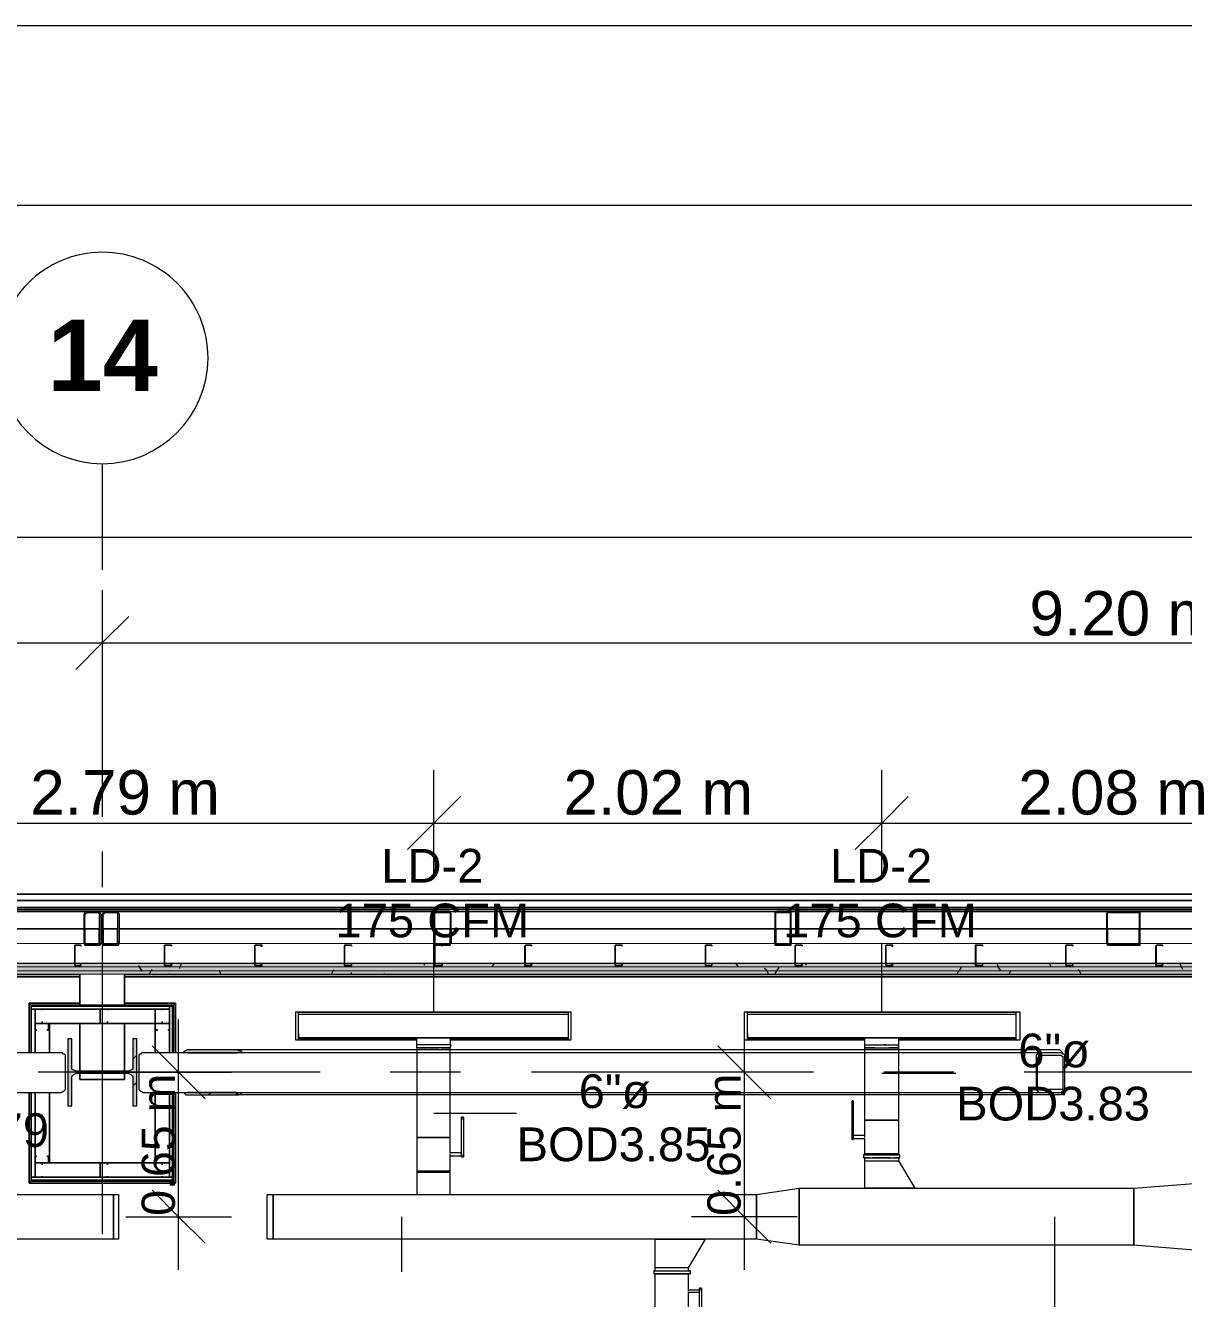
# Model space of a CAD drawing. Header units: metres. Extents: x -2 to 237, y -8 to 52.
# Drawn here: x 25.66 to 30.88, y 46.42 to 52.16 of the extents above; entities that cross this region are included whole.
import ezdxf

# ---------------------------------------------------------------- set-up
doc = ezdxf.new("R2010")
doc.units = ezdxf.units.M
for name, color, linetype, lineweight in [('HVAC - Ductos', 5, 'Continuous', 0), ('PDF3_Text', 7, 'Continuous', 0), ('pie de plano', 7, 'Continuous', 0)]:
    doc.layers.add(name, color=color, linetype=linetype, lineweight=lineweight)
doc.layers.add('PDF3_Geometry', color=7, linetype='Continuous', lineweight=0, true_color=0xaaaaaa)
doc.layers.add('PDF3_Solid Fills', color=7, linetype='Continuous', lineweight=0, true_color=0xffffff)
doc.styles.add('PDF Helvetica', font='')
doc.styles.add('PDF Helvetica Bold', font='')
doc.styles.get('PDF Helvetica').set_extended_font_data('Helvetica')
doc.styles.get('PDF Helvetica Bold').set_extended_font_data('Helvetica', bold=True)

msp = doc.modelspace()

# ---------------------------------------------------------------- hatches: boundary and pattern name
at = {"layer": 'PDF3_Solid Fills', "lineweight": 0, "transparency": 33554559}
for points in [[(25.9238, 48.0256), (25.9283, 48.0302), (25.9329, 48.163), (25.9925, 48.163), (25.9925, 48.021), (25.9329, 48.0256), (25.9283, 48.0256), (25.9283, 48.0164), (25.9971, 48.021), (26.0017, 48.1624), (26.0017, 48.1631), (25.9971, 48.1676), (25.9283, 48.1676), (25.9238, 48.1584)], [(26.0062, 48.0256), (26.0108, 48.0302), (26.0154, 48.163), (26.075, 48.163), (26.075, 48.021), (26.0154, 48.0256), (26.0108, 48.0256), (26.0108, 48.0164), (26.0796, 48.021), (26.0841, 48.1623), (26.0841, 48.1631), (26.0796, 48.1676), (26.0108, 48.1676), (26.0062, 48.1584)], [(58.6858, 47.9293), (35.6222, 47.9339), (7.0265, 47.9339), (7.0265, 47.9201), (58.6858, 47.9201)], [(58.6537, 47.9018), (58.6721, 47.8972), (58.6721, 47.9201), (7.0265, 47.9201), (7.0265, 47.9018)], [(7.0265, 47.888), (58.6399, 47.888), (58.6536, 47.8835), (58.6537, 47.8835), (58.6537, 47.9018), (7.0265, 47.9018)], [(26.1621, 47.2922), (26.1621, 47.5947), (26.1438, 47.5947), (26.1392, 47.4572), (26.13, 47.4526), (25.8916, 47.448), (25.8916, 47.4526), (25.8779, 47.4572), (25.8688, 47.4572), (25.8688, 47.5947), (25.8504, 47.5947), (25.8504, 47.2922), (25.8688, 47.2922), (25.8688, 47.4205), (25.8733, 47.4343), (25.8779, 47.4389), (26.1346, 47.4389), (26.1438, 47.4297), (26.1438, 47.2922)]]:
    msp.add_hatch(color=256, dxfattribs=at).paths.add_polyline_path(points)
h = msp.add_hatch(color=256, dxfattribs=at)
h.paths.add_polyline_path([(27.5783, 48.1584), (27.5738, 48.1584), (27.5738, 48.021), (27.5783, 48.1579)])
h.paths.add_polyline_path([(27.5738, 48.021), (27.505, 48.021), (27.5738, 48.0164)])
h.paths.add_polyline_path([(27.5692, 48.163), (27.5692, 48.1676), (27.5096, 48.1676)])
h.paths.add_polyline_path([(27.505, 48.1584), (27.5004, 48.1584), (27.5004, 48.0256)])
h = msp.add_hatch(color=256, dxfattribs=at)
h.paths.add_polyline_path([(29.1092, 48.021), (29.1046, 48.021), (29.1092, 48.0164)])
h.paths.add_polyline_path([(29.0404, 48.1584), (29.0358, 48.1584), (29.0358, 48.0164), (29.1, 48.021), (29.0404, 48.021)])
h.paths.add_polyline_path([(29.1092, 48.1584), (29.1046, 48.1584), (29.1046, 48.0256), (29.1092, 48.1579)])
h.paths.add_polyline_path([(29.0404, 48.163), (29.0404, 48.1676), (29.0358, 48.1676)])
h.paths.add_polyline_path([(29.1, 48.163), (29.1, 48.1676), (29.045, 48.1676)])
h = msp.add_hatch(color=256, dxfattribs=at)
h.paths.add_polyline_path([(30.6768, 48.1584), (30.6768, 48.021), (30.5346, 48.021), (30.6813, 48.0164), (30.6813, 48.1584)])
h.paths.add_polyline_path([(30.5346, 48.1584), (30.53, 48.1584), (30.53, 48.0256)])
h.paths.add_polyline_path([(30.6722, 48.163), (30.6722, 48.1676), (30.5392, 48.1676)])
h.paths.add_polyline_path([(30.6813, 48.163), (30.6813, 48.1676), (30.6768, 48.1676)])
h = msp.add_hatch(color=256, dxfattribs=at)
h.paths.add_polyline_path([(26.3775, 47.3518), (26.3867, 47.3472), (26.6158, 47.3426), (26.6158, 47.3472), (26.6296, 47.3518)])
h.paths.add_polyline_path([(26.6342, 47.5397), (26.6296, 47.5443), (26.3775, 47.5443), (26.3729, 47.5397), (26.3684, 47.5351), (26.6342, 47.5305)])

# ---------------------------------------------------------------- linework, layer by layer
at = {"layer": 'HVAC - Ductos', "color": 252, "lineweight": 0, "true_color": 0x939598}
for points in [[(7.3656, 49.8543), (58.4429, 49.8543)], [(26.0062, 49.616), (26.0062, 49.3776), (26.0062, 49.1393)], [(26.1254, 49.4968), (26.0062, 49.3776), (25.887, 49.2585)], [(7.3656, 49.3776), (16.8074, 49.3776), (26.0062, 49.3776), (35.2051, 49.3776), (44.4086, 49.3776), (53.6074, 49.3776), (58.4429, 49.3776)], [(27.5004, 48.328), (27.5004, 48.5664), (27.5004, 48.8047)], [(29.5172, 48.328), (29.5172, 48.5664), (29.5172, 48.8047)], [(27.6196, 48.6856), (27.5004, 48.5664), (27.3812, 48.4472)], [(29.6363, 48.6856), (29.5172, 48.5664), (29.398, 48.4472)], [(7.3656, 48.5664), (8.8369, 48.5664), (11.3165, 48.5664), (13.3149, 48.5664), (15.5103, 48.5664), (18.3199, 48.5664), (20.1533, 48.5664), (22.5137, 48.5664), (24.7092, 48.5664), (27.5004, 48.5664), (29.5172, 48.5664), (31.598, 48.5664), (33.9126, 48.5664), (36.7176, 48.5664), (38.6427, 48.5664), (40.9114, 48.5664), (43.1114, 48.5664), (45.701, 48.5664), (47.9011, 48.5664), (50.0965, 48.5664), (52.3561, 48.5664), (56.0457, 48.5664), (58.4429, 48.5664)]]:
    msp.add_lwpolyline(points, dxfattribs=at)
at = {"layer": 'HVAC - Ductos', "lineweight": 0}
for points in [[(27.5004, 47.7139), (27.5004, 48.0256)], [(29.5172, 47.7139), (29.5172, 48.0256)], [(26.35, 46.5543), (26.35, 47.6818)], [(28.1054, 47.7139), (26.8908, 47.7139), (28.1054, 47.7139), (28.1054, 47.6955), (28.1054, 47.691), (28.1054, 47.6864)], [(26.8908, 47.6864), (26.8908, 47.691), (26.8908, 47.6955), (26.8908, 47.7139)], [(26.8908, 47.691), (26.8908, 47.6955), (26.8908, 47.7001)], [(26.8908, 47.6543), (26.8908, 47.6589)], [(28.1054, 47.7001), (28.1054, 47.6955), (28.1054, 47.691)], [(28.1054, 47.6589), (28.1054, 47.6543)], [(28.8984, 47.6818), (28.8984, 46.5543)], [(30.1222, 47.7139), (28.9121, 47.7139), (30.1222, 47.7139), (30.1222, 47.6955), (30.1222, 47.691), (30.1222, 47.6864)], [(28.9121, 47.6864), (28.9121, 47.691), (28.9121, 47.6955), (28.9121, 47.7139)], [(28.9121, 47.691), (28.9121, 47.6955), (28.9121, 47.7001)], [(28.9121, 47.6543), (28.9121, 47.6589)], [(30.1222, 47.7001), (30.1222, 47.6955), (30.1222, 47.691)], [(30.1222, 47.6589), (30.1222, 47.6543)], [(26.8908, 47.6451), (26.8908, 47.6497)], [(26.8908, 47.6176), (26.8908, 47.613), (26.8908, 47.6084), (26.8908, 47.5901), (26.8908, 47.5947), (27.4225, 47.5947)], [(26.8908, 47.6039), (26.8908, 47.6084), (26.8908, 47.613)], [(28.1054, 47.6176), (28.1054, 47.613), (28.1054, 47.6084), (28.1054, 47.5901), (28.1054, 47.5947), (27.5738, 47.5947)], [(28.1054, 47.6497), (28.1054, 47.6451)], [(28.1054, 47.613), (28.1054, 47.6084), (28.1054, 47.6039)], [(28.9121, 47.6451), (28.9121, 47.6497)], [(28.9121, 47.6176), (28.9121, 47.613), (28.9121, 47.6084), (28.9121, 47.5901), (28.9121, 47.5947), (29.4392, 47.5947)], [(28.9121, 47.6039), (28.9121, 47.6084), (28.9121, 47.613)], [(30.1222, 47.6176), (30.1222, 47.613), (30.1222, 47.6084), (30.1222, 47.5901), (30.1222, 47.5947), (29.595, 47.5947)], [(30.1222, 47.6497), (30.1222, 47.6451)], [(30.1222, 47.613), (30.1222, 47.6084), (30.1222, 47.6039)], [(26.2308, 47.5626), (26.35, 47.4434), (26.4692, 47.3243)], [(26.8908, 47.5901), (27.4225, 47.5901)], [(27.4271, 47.5534), (27.4225, 47.5534), (27.4225, 47.1501), (27.4271, 47.1501), (27.4317, 47.1501), (27.4454, 47.1501), (27.4592, 47.1501), (27.4775, 47.1501), (27.5004, 47.1501), (27.5188, 47.1501), (27.5371, 47.1501), (27.5508, 47.1501), (27.5646, 47.1501), (27.5738, 47.1501), (27.5738, 47.5534), (27.5692, 47.5534), (27.5508, 47.5534), (27.528, 47.5534), (27.5004, 47.5534), (27.4684, 47.5534), (27.4454, 47.5534), (27.4271, 47.5534), (27.4225, 47.5534), (27.4225, 47.5672), (27.4225, 47.5993), (27.4271, 47.5993), (27.4317, 47.5993), (27.4454, 47.5993), (27.4592, 47.5993), (27.4775, 47.5993), (27.5004, 47.5993), (27.5188, 47.5993), (27.5371, 47.5993), (27.5508, 47.5993), (27.5646, 47.5993), (27.5738, 47.5993), (27.5738, 47.5672)], [(27.5325, 47.5534), (27.5371, 47.5534), (27.5508, 47.5534), (27.5646, 47.5534), (27.5692, 47.5534), (27.5738, 47.5534), (27.5784, 47.5672), (27.5692, 47.5672), (27.5554, 47.5672), (27.528, 47.5672), (27.5004, 47.5672), (27.4684, 47.5672), (27.4454, 47.5672), (27.4271, 47.5672), (27.4225, 47.5672)], [(27.4317, 47.5534), (27.4454, 47.5534), (27.4592, 47.5534), (27.4684, 47.5534)], [(27.473, 47.5534), (27.4775, 47.5534), (27.5004, 47.5534), (27.5188, 47.5534), (27.5234, 47.5534)], [(27.5738, 47.5901), (28.1054, 47.5901)], [(29.0176, 47.3243), (28.8984, 47.4434), (28.7792, 47.5626)], [(28.9121, 47.5901), (29.4392, 47.5901)], [(29.485, 47.5534), (29.4804, 47.5534), (29.4621, 47.5534), (29.453, 47.5534), (29.4484, 47.5534), (29.4438, 47.5534), (29.4392, 47.5534), (29.4484, 47.5534), (29.4621, 47.5534), (29.4896, 47.5534), (29.5172, 47.5534), (29.5446, 47.5534), (29.5722, 47.5534), (29.5859, 47.5534), (29.595, 47.5534), (29.595, 47.5672), (29.595, 47.5993), (29.5904, 47.5993), (29.5813, 47.5993), (29.5722, 47.5993), (29.5538, 47.5993), (29.5354, 47.5993), (29.5172, 47.5993), (29.4988, 47.5993), (29.4804, 47.5993), (29.4621, 47.5993), (29.453, 47.5993), (29.4438, 47.5993), (29.4392, 47.5993), (29.4392, 47.5672), (29.4392, 47.5534), (29.4392, 47.228), (29.4438, 47.228), (29.453, 47.228), (29.4621, 47.228), (29.4804, 47.228), (29.4988, 47.228), (29.5172, 47.228), (29.5354, 47.228), (29.5538, 47.228), (29.5722, 47.228), (29.5813, 47.228), (29.5904, 47.228), (29.595, 47.228), (29.595, 47.5534), (29.5904, 47.5534), (29.5859, 47.5534), (29.5813, 47.5534), (29.5722, 47.5534), (29.5538, 47.5534), (29.5492, 47.5534)], [(29.4392, 47.5672), (29.4438, 47.5672), (29.4621, 47.5672), (29.4896, 47.5672), (29.5172, 47.5672), (29.5492, 47.5672), (29.5722, 47.5672), (29.5904, 47.5672), (29.595, 47.5672)], [(29.4896, 47.5534), (29.4988, 47.5534), (29.5172, 47.5534), (29.5354, 47.5534), (29.5446, 47.5534)], [(29.5354, 47.5672), (29.5263, 47.5672)], [(29.595, 47.5901), (30.1222, 47.5901)], [(26.1117, 47.4434), (26.35, 47.4434), (26.5884, 47.4434)], [(29.1367, 47.4434), (28.8984, 47.4434), (28.66, 47.4434)], [(29.5172, 47.4389), (29.8517, 47.4389)], [(29.3888, 47.3151), (29.3842, 47.3151)], [(27.5004, 47.2601), (27.8717, 47.2601)], [(29.3842, 47.1501), (29.3842, 47.1455), (29.3842, 47.141), (29.3842, 47.1455), (29.3842, 47.1501), (29.3842, 47.306)], [(29.3888, 47.306), (29.3888, 47.1501), (29.3888, 47.1455), (29.3888, 47.141), (29.3888, 47.1455), (29.3888, 47.1501), (29.3888, 47.1455), (29.4392, 47.1455), (29.4392, 47.0768), (29.4438, 47.0768), (29.4392, 47.0768), (29.4438, 47.0768), (29.453, 47.0768), (29.4621, 47.0768), (29.4804, 47.0768), (29.4988, 47.0768), (29.5172, 47.0768), (29.5354, 47.0768), (29.5538, 47.0768), (29.5722, 47.0768), (29.5813, 47.0768), (29.5904, 47.0768), (29.595, 47.0768), (29.5904, 47.0768), (29.595, 47.0768), (29.5904, 47.0768), (29.5813, 47.0768), (29.5722, 47.0768), (29.5538, 47.0768), (29.5354, 47.0768), (29.5172, 47.0768), (29.4988, 47.0768), (29.4804, 47.0768), (29.4621, 47.0768), (29.453, 47.0768), (29.4438, 47.0768), (29.4392, 47.0768), (29.4392, 47.0722), (29.4438, 47.0722), (29.4392, 47.0722), (29.4346, 47.0722), (29.4392, 47.0722), (29.4438, 47.0722), (29.4576, 47.0722), (29.4759, 47.0722), (29.4942, 47.0722), (29.5172, 47.0722), (29.54, 47.0722), (29.5584, 47.0722), (29.5767, 47.0722), (29.5904, 47.0722), (29.595, 47.0722), (29.5996, 47.0722)], [(27.6334, 47.2418), (27.6242, 47.2418)], [(27.6242, 47.0722), (27.6242, 47.0676), (27.6242, 47.063), (27.6242, 47.0676), (27.6242, 47.0722), (27.6242, 47.0768), (27.6242, 47.228), (27.6242, 47.2326), (27.6242, 47.2372), (27.6242, 47.2418), (27.6242, 47.2372), (27.6242, 47.2326), (27.6242, 47.228)], [(27.6334, 47.228), (27.6334, 47.2326), (27.6334, 47.2372), (27.6334, 47.2418), (27.6334, 47.2372), (27.6334, 47.2326), (27.6334, 47.228), (27.6334, 47.0768), (27.6334, 47.0722), (27.6334, 47.0676), (27.6334, 47.063), (27.6334, 47.0676), (27.6334, 47.0722), (27.6334, 47.0768)], [(29.595, 47.0722), (29.595, 47.0768), (29.595, 47.228), (29.5904, 47.228), (29.5813, 47.228), (29.5722, 47.228), (29.5538, 47.228), (29.5354, 47.228), (29.5172, 47.228), (29.4988, 47.228), (29.4804, 47.228), (29.4621, 47.228), (29.453, 47.228), (29.4438, 47.228), (29.4392, 47.228), (29.4392, 47.1593), (29.3888, 47.1593)], [(27.6242, 47.0814), (27.5738, 47.0814), (27.5738, 47.1501), (27.5646, 47.1501), (27.5508, 47.1501), (27.5371, 47.1501), (27.5188, 47.1501), (27.5004, 47.1501), (27.4775, 47.1501), (27.4592, 47.1501), (27.4454, 47.1501), (27.4317, 47.1501), (27.4271, 47.1501), (27.4225, 47.1501), (27.4225, 46.9988), (27.4225, 46.9943), (27.4225, 46.8934), (27.4271, 46.8934), (27.4317, 46.8934), (27.4454, 46.8934), (27.4592, 46.8934), (27.4775, 46.8934), (27.5004, 46.8934), (27.5188, 46.8934), (27.5371, 46.8934), (27.5508, 46.8934), (27.5646, 46.8934), (27.5738, 46.8934), (27.5738, 46.9943), (27.5738, 46.9988), (27.5738, 47.0676), (27.6242, 47.0676), (27.6242, 47.0722), (27.6242, 47.0768)], [(29.4392, 47.1593), (29.4392, 47.1547), (29.4392, 47.1501)], [(29.3842, 47.141), (29.3888, 47.141)], [(27.5738, 47.0676), (27.5738, 47.0722), (27.5738, 47.0768)], [(27.6242, 47.063), (27.6334, 47.063)], [(29.4392, 47.0584), (29.4346, 47.0584), (29.4392, 47.0584), (29.4438, 47.0584), (29.4576, 47.0584), (29.4759, 47.0584), (29.4942, 47.0584), (29.5172, 47.0584), (29.54, 47.0584), (29.5584, 47.0584), (29.5767, 47.0584), (29.5904, 47.0584), (29.595, 47.0584), (29.5996, 47.0584), (29.5996, 47.0722), (29.595, 47.0722), (29.5904, 47.0722), (29.595, 47.0722), (29.5904, 47.0722), (29.5813, 47.0722), (29.5722, 47.0722), (29.5538, 47.0722), (29.5354, 47.0722), (29.5172, 47.0722), (29.4988, 47.0722), (29.4804, 47.0722), (29.4621, 47.0722), (29.453, 47.0722), (29.4438, 47.0722), (29.4392, 47.0722)], [(29.4346, 47.0722), (29.4346, 47.0584)], [(29.453, 47.0584), (29.4438, 47.0584), (29.4392, 47.0584), (29.4392, 47.0447), (29.4438, 47.0447), (29.453, 47.0447), (29.4621, 47.0447), (29.4804, 47.0447), (29.4988, 47.0447), (29.5172, 47.0447), (29.5354, 47.0447), (29.5538, 47.0447), (29.5722, 47.0447), (29.5813, 47.0447), (29.5904, 47.0447), (29.595, 47.0447), (29.595, 47.0584), (29.5904, 47.0584), (29.5813, 47.0584)], [(29.4392, 47.0447), (29.4392, 46.921), (29.4484, 46.921), (29.4621, 46.921), (29.4896, 46.921), (29.5172, 46.921), (29.595, 46.921), (29.6226, 46.921), (29.6454, 46.921), (29.6638, 46.921), (29.6684, 46.921), (29.595, 47.0447)], [(29.4621, 47.0584), (29.4576, 47.0584)], [(29.5584, 47.0584), (29.5538, 47.0584), (29.5354, 47.0584), (29.5172, 47.0584), (29.4988, 47.0584), (29.4804, 47.0584), (29.4759, 47.0584)], [(29.485, 47.0447), (29.4896, 47.0447)], [(29.5446, 47.0447), (29.5492, 47.0447)], [(29.5767, 47.0584), (29.5722, 47.0584)], [(29.595, 47.0584), (29.5996, 47.0584)], [(29.6684, 46.921), (29.6638, 46.921), (29.6454, 46.921), (29.6226, 46.921), (29.595, 46.921), (29.5172, 46.921), (29.4896, 46.921), (29.4621, 46.921), (29.4484, 46.921), (29.4392, 46.921)], [(26.2308, 46.9118), (26.35, 46.7926), (26.4692, 46.6734)], [(29.0176, 46.6734), (28.8984, 46.7926), (28.7792, 46.9118)], [(26.1117, 46.7926), (26.35, 46.7926), (26.5884, 46.7926)], [(27.3538, 46.7926), (27.3538, 46.5451)], [(29.1367, 46.7926), (28.8984, 46.7926), (28.66, 46.7926)], [(30.2963, 46.7926), (30.2963, 46.3342)], [(28.6463, 46.5634), (28.7242, 46.6918), (28.7196, 46.6918), (28.7013, 46.6918), (28.6784, 46.6918), (28.6463, 46.6918), (28.573, 46.6918), (28.5408, 46.6918), (28.518, 46.6918), (28.4996, 46.6918), (28.495, 46.6918), (28.495, 46.5634)], [(28.495, 46.6918), (28.4996, 46.6918), (28.518, 46.6918), (28.5408, 46.6918), (28.573, 46.6918), (28.6463, 46.6918), (28.6784, 46.6918), (28.7013, 46.6918), (28.7196, 46.6918), (28.7242, 46.6918)], [(28.4904, 46.5497), (28.4904, 46.536)], [(28.495, 46.5497), (28.4904, 46.5497), (28.4996, 46.5497), (28.5134, 46.5497), (28.5317, 46.5497), (28.55, 46.5497), (28.573, 46.5497), (28.5913, 46.5497), (28.6142, 46.5497), (28.628, 46.5497), (28.6417, 46.5497), (28.6508, 46.5497), (28.6554, 46.5497)], [(28.6554, 46.536), (28.6554, 46.5497), (28.6508, 46.5497), (28.6463, 46.5497), (28.6463, 46.5634), (28.6371, 46.5634), (28.6234, 46.5634), (28.6096, 46.5634), (28.5913, 46.5634), (28.573, 46.5634), (28.55, 46.5634), (28.5317, 46.5634), (28.518, 46.5634), (28.5042, 46.5634), (28.4996, 46.5634), (28.495, 46.5634), (28.495, 46.5497), (28.4996, 46.5497), (28.5042, 46.5497)], [(28.495, 46.536), (28.495, 46.3801)], [(28.5134, 46.5497), (28.518, 46.5497)], [(28.5317, 46.5497), (28.55, 46.5497), (28.573, 46.5497), (28.5913, 46.5497), (28.6096, 46.5497), (28.6142, 46.5497)], [(28.5454, 46.5634), (28.5408, 46.5634)], [(28.605, 46.5634), (28.6004, 46.5634), (28.5959, 46.5634)], [(28.6234, 46.5497), (28.628, 46.5497)], [(28.6371, 46.5497), (28.6417, 46.5497)], [(28.6967, 46.458), (28.6967, 46.4626), (28.6463, 46.4626), (28.6463, 46.536)], [(28.6463, 46.458), (28.6463, 46.4626)], [(28.7058, 46.4718), (28.6967, 46.4718)], [(28.6967, 46.3068), (28.6967, 46.458), (28.6967, 46.4626), (28.6967, 46.4672), (28.6967, 46.4718), (28.6967, 46.4672), (28.6967, 46.4626)], [(28.7058, 46.458), (28.7058, 46.4626), (28.7058, 46.4672), (28.7058, 46.4718), (28.7058, 46.4672), (28.7058, 46.4626), (28.7058, 46.458), (28.7058, 46.3068)], [(28.6463, 46.3801), (28.6463, 46.4534), (28.6967, 46.4534)]]:
    msp.add_lwpolyline(points, dxfattribs=at)
for points in [[(26.8771, 47.7139), (26.8771, 47.5901), (26.8908, 47.5901), (26.8908, 47.7139)], [(26.8908, 47.7047), (28.1054, 47.7047), (28.1054, 47.5993), (26.8908, 47.5993)], [(28.1192, 47.7139), (28.1054, 47.7139), (28.1054, 47.5901), (28.1192, 47.5901)], [(28.8984, 47.7139), (28.8984, 47.5901), (28.9121, 47.5901), (28.9121, 47.7139)], [(28.9121, 47.7047), (30.1222, 47.7047), (30.1222, 47.5993), (28.9121, 47.5993)], [(30.1405, 47.7139), (30.1222, 47.7139), (30.1222, 47.5901), (30.1405, 47.5901)], [(28.1054, 47.5993), (26.8908, 47.5993)], [(30.1222, 47.5993), (28.9121, 47.5993)], [(29.3842, 47.306), (29.3842, 47.3106), (29.3842, 47.3151), (29.3842, 47.3106)], [(29.3888, 47.306), (29.3888, 47.3106), (29.3888, 47.3151), (29.3888, 47.3106)], [(27.4225, 46.9988), (27.4271, 46.9988), (27.4317, 46.9988), (27.4454, 46.9988), (27.4592, 46.9988), (27.4775, 46.9988), (27.5004, 46.9988), (27.5188, 46.9988), (27.5371, 46.9988), (27.5508, 46.9988), (27.5646, 46.9988), (27.5738, 46.9988), (27.5646, 46.9988), (27.5508, 46.9988), (27.5371, 46.9988), (27.5188, 46.9988), (27.5004, 46.9988), (27.4775, 46.9988), (27.4592, 46.9988), (27.4454, 46.9988), (27.4317, 46.9988), (27.4271, 46.9988)], [(27.4225, 46.9988), (27.4271, 46.9988), (27.4317, 46.9988), (27.4454, 46.9988), (27.4592, 46.9988), (27.4775, 46.9988), (27.5004, 46.9988), (27.5188, 46.9988), (27.5371, 46.9988), (27.5508, 46.9988), (27.5646, 46.9988), (27.5738, 46.9988), (27.5646, 46.9988), (27.5508, 46.9988), (27.5371, 46.9988), (27.5188, 46.9988), (27.5004, 46.9988), (27.4775, 46.9988), (27.4592, 46.9988), (27.4454, 46.9988), (27.4317, 46.9988), (27.4271, 46.9988)], [(27.4225, 46.9943), (27.4271, 46.9943), (27.4317, 46.9943), (27.4454, 46.9943), (27.4592, 46.9943), (27.4775, 46.9943), (27.5004, 46.9943), (27.5188, 46.9943), (27.5371, 46.9943), (27.5508, 46.9943), (27.5646, 46.9943), (27.5738, 46.9943), (27.5646, 46.9943), (27.5508, 46.9943), (27.5371, 46.9943), (27.5188, 46.9943), (27.5004, 46.9943), (27.4775, 46.9943), (27.4592, 46.9943), (27.4454, 46.9943), (27.4317, 46.9943), (27.4271, 46.9943)], [(27.5004, 46.9943), (27.4775, 46.9943), (27.4592, 46.9943), (27.4454, 46.9943), (27.4317, 46.9943), (27.4271, 46.9943), (27.4225, 46.9943), (27.4271, 46.9943), (27.4317, 46.9943), (27.4454, 46.9943), (27.4592, 46.9943), (27.4775, 46.9943), (27.5004, 46.9943), (27.5188, 46.9943), (27.5371, 46.9943), (27.5508, 46.9943), (27.5646, 46.9943), (27.5738, 46.9943), (27.5646, 46.9943), (27.5508, 46.9943), (27.5371, 46.9943), (27.5188, 46.9943)], [(29.1459, 46.6643), (28.9534, 46.6918), (28.9534, 46.8934), (29.1459, 46.921)], [(30.6538, 46.6643), (29.1459, 46.6643), (29.1459, 46.921), (30.6538, 46.921)], [(30.9426, 46.6414), (30.6538, 46.6643), (30.6538, 46.921), (30.9426, 46.9438)], [(23.6733, 46.8934), (26.0566, 46.8934), (26.0566, 46.6918), (23.6733, 46.6918)], [(26.0566, 46.6918), (26.0566, 46.8934), (26.0796, 46.8934), (26.0796, 46.6918)], [(26.7763, 46.8934), (26.7763, 46.6918), (26.7488, 46.6918), (26.7488, 46.8934)], [(26.7763, 46.8934), (28.9534, 46.8934), (28.9534, 46.6918), (26.7763, 46.6918)], [(28.6554, 46.536), (28.6508, 46.536), (28.6417, 46.536), (28.628, 46.536), (28.6142, 46.536), (28.5913, 46.536), (28.573, 46.536), (28.55, 46.536), (28.5317, 46.536), (28.5134, 46.536), (28.4996, 46.536), (28.4904, 46.536), (28.4996, 46.536), (28.5134, 46.536), (28.5317, 46.536), (28.55, 46.536), (28.573, 46.536), (28.5913, 46.536), (28.6142, 46.536), (28.628, 46.536), (28.6417, 46.536), (28.6508, 46.536)], [(28.6463, 46.536), (28.6371, 46.536), (28.6234, 46.536), (28.6096, 46.536), (28.5913, 46.536), (28.573, 46.536), (28.55, 46.536), (28.5317, 46.536), (28.518, 46.536), (28.5042, 46.536), (28.4996, 46.536), (28.495, 46.536), (28.4996, 46.536), (28.5042, 46.536), (28.518, 46.536), (28.5317, 46.536), (28.55, 46.536), (28.573, 46.536), (28.5913, 46.536), (28.6096, 46.536), (28.6234, 46.536), (28.6371, 46.536), (28.6463, 46.536), (28.6371, 46.536), (28.6234, 46.536), (28.6096, 46.536), (28.5913, 46.536), (28.573, 46.536), (28.55, 46.536), (28.5317, 46.536), (28.518, 46.536), (28.5042, 46.536), (28.4996, 46.536), (28.495, 46.536), (28.4996, 46.536), (28.5042, 46.536), (28.518, 46.536), (28.5317, 46.536), (28.55, 46.536), (28.573, 46.536), (28.5913, 46.536), (28.6096, 46.536), (28.6234, 46.536), (28.6371, 46.536)], [(28.495, 46.536), (28.4996, 46.536), (28.5042, 46.536), (28.518, 46.536), (28.5317, 46.536), (28.55, 46.536), (28.573, 46.536), (28.5913, 46.536), (28.6096, 46.536), (28.6234, 46.536), (28.6371, 46.536), (28.6463, 46.536), (28.6371, 46.536), (28.6234, 46.536), (28.6096, 46.536), (28.5913, 46.536), (28.573, 46.536), (28.55, 46.536), (28.5317, 46.536), (28.518, 46.536), (28.5042, 46.536), (28.4996, 46.536)]]:
    msp.add_lwpolyline(points, close=True, dxfattribs=at)
at = {"layer": 'PDF3_Geometry', "lineweight": 0}
msp.add_lwpolyline([(26.0062, 51.1377, 0.416651), (25.5342, 50.661, 0.413055), (26.0062, 50.1843, 0.411099), (26.4829, 50.661, 0.41469)], format="xyb", close=True, dxfattribs=at)
at = {"layer": 'PDF3_Geometry', "color": 252, "lineweight": 0, "true_color": 0x939598}
for points in [[(26.0062, 50.1843), (26.0062, 49.7076)], [(26.0062, 49.5472), (26.0062, 49.3914)], [(26.0062, 49.231), (26.0062, 48.5939)]]:
    msp.add_lwpolyline(points, dxfattribs=at)
at = {"layer": 'PDF3_Geometry', "lineweight": 0}
for points in [[(26.0062, 48.438), (26.0062, 48.2776)], [(26.0429, 48.2455), (25.965, 48.2455)], [(27.5784, 48.2455), (27.5004, 48.2455)], [(29.1092, 48.2455), (29.0358, 48.2455)], [(30.6446, 48.2455), (30.5667, 48.2455)], [(22.9125, 48.1676), (21.4733, 48.1676), (22.94, 48.1676), (24.4709, 48.1676), (25.9375, 48.1676), (24.5029, 48.1676)], [(27.5096, 48.1676), (26.0704, 48.1676), (27.5371, 48.1676), (29.0726, 48.1676), (30.5392, 48.1676), (29.1046, 48.1676)], [(27.5692, 48.1676), (29.045, 48.1676)], [(32.1113, 48.1676), (30.6722, 48.1676), (32.1388, 48.1676), (33.6743, 48.1676), (35.1363, 48.1676), (33.7018, 48.1676)], [(25.9238, 48.0897), (25.9238, 48.0256), (25.9238, 48.021)], [(25.9283, 48.0897), (25.9283, 48.0256), (25.9329, 48.021)], [(25.9925, 48.021), (25.9925, 48.0256), (25.9925, 48.0897)], [(25.9971, 48.021), (26.0017, 48.0256), (26.0017, 48.0897)], [(26.0062, 48.1172), (26.0062, 47.6451)], [(26.0062, 48.0897), (26.0062, 48.0256), (26.0062, 48.021)], [(26.0108, 48.0897), (26.0108, 48.0256), (26.0154, 48.021)], [(26.075, 48.021), (26.075, 48.0256), (26.075, 48.0897)], [(26.0796, 48.021), (26.0842, 48.0256), (26.0842, 48.0897)], [(27.5004, 48.0256), (27.5004, 48.0897)], [(27.505, 48.0897), (27.505, 48.0256), (27.505, 48.021)], [(27.5738, 48.021), (27.5738, 48.0256), (27.5738, 48.0897)], [(27.5784, 48.0897), (27.5784, 48.0256)], [(29.0358, 48.0256), (29.0358, 48.0897)], [(29.0404, 48.0897), (29.0404, 48.0256), (29.0404, 48.021)], [(29.1046, 48.021), (29.1046, 48.0256), (29.1046, 48.0897)], [(29.1092, 48.0897), (29.1092, 48.0256)], [(30.53, 48.0897), (30.53, 48.0256)], [(30.5346, 48.0897), (30.5346, 48.0256), (30.5346, 48.021)], [(30.6768, 48.021), (30.6768, 48.0256), (30.6768, 48.0897)], [(30.6813, 48.0256), (30.6813, 48.0897)], [(58.7775, 46.6138), (58.7775, 47.0172), (58.7775, 47.4251), (58.7775, 47.8284), (58.7775, 47.8834), (58.7775, 47.9293), (58.7775, 48.0118), (58.7775, 48.021), (7.0265, 48.0256)], [(58.6721, 35.7008), (58.6721, 47.8834), (58.6721, 47.8972), (58.6721, 47.9155), (7.0265, 47.9201)], [(58.6537, 35.7008), (58.6537, 47.8834), (58.6537, 47.8972), (7.0265, 47.9018)], [(7.0265, 47.888), (58.6399, 47.8834), (58.6399, 35.7008), (48.2128, 35.7008), (48.2128, 35.6871), (58.6399, 35.6871), (58.6399, 34.1837), (45.3206, 34.1837), (44.8348, 34.1837), (44.6515, 34.1837), (41.7273, 34.1837)], [(27.9084, 47.9339), (27.505, 47.9339), (27.0971, 47.9339), (26.6938, 47.9339), (26.2858, 47.9339), (25.8825, 47.9339), (25.4746, 47.9339), (25.0712, 47.9339)], [(29.9388, 47.9339), (29.5354, 47.9339), (29.1276, 47.9339), (28.7242, 47.9339), (28.3163, 47.9339), (27.913, 47.9339)], [(30.75, 47.9339), (30.3468, 47.9339), (29.9434, 47.9339)], [(32.7805, 47.9339), (32.3772, 47.9339), (31.9692, 47.9339), (31.5659, 47.9339), (31.158, 47.9339), (30.7546, 47.9339)], [(16.9082, 47.8834), (25.9054, 47.8834)], [(25.9054, 47.8834), (16.9082, 47.8834)], [(25.9054, 47.8834), (16.9082, 47.8834)], [(16.9082, 47.8834), (25.9054, 47.8834)], [(16.9082, 47.8834), (25.9054, 47.8834)], [(25.9054, 47.8834), (16.9082, 47.8834)], [(16.9082, 47.8834), (25.9054, 47.8834)], [(25.9054, 47.8834), (16.9082, 47.8834)], [(26.1071, 47.8834), (35.1043, 47.8834)], [(35.1043, 47.8834), (26.1071, 47.8834)], [(35.1043, 47.8834), (26.1071, 47.8834)], [(26.1071, 47.8834), (35.1043, 47.8834)], [(26.1071, 47.8834), (35.1043, 47.8834)], [(35.1043, 47.8834), (26.1071, 47.8834)], [(26.1071, 47.8834), (35.1043, 47.8834)], [(35.1043, 47.8834), (26.1071, 47.8834)], [(25.9054, 47.746), (25.6854, 47.746), (25.9054, 47.746)], [(25.6854, 47.746), (26.2446, 47.746)], [(25.6854, 47.746), (25.6854, 47.6634)], [(25.6854, 47.746), (25.6854, 47.5305)], [(25.6854, 47.5305), (25.6854, 47.746)], [(25.6854, 47.746), (25.6854, 47.5305)], [(25.6854, 47.5305), (25.6854, 47.746)], [(25.9054, 47.746), (25.6854, 47.746), (25.9054, 47.746)], [(25.6854, 47.7414), (25.6854, 47.5305)], [(25.6854, 47.5305), (25.6854, 47.7414)], [(25.6854, 47.7414), (25.6854, 47.7276)], [(26.3088, 47.7414), (25.6854, 47.7414)], [(25.6854, 47.7276), (25.6854, 47.5305)], [(26.3362, 47.7552), (26.1071, 47.7552)], [(26.1071, 47.7552), (26.3362, 47.7552)], [(26.3362, 47.7552), (26.1071, 47.7552)], [(26.1071, 47.7552), (26.3362, 47.7552)], [(26.3271, 47.746), (26.1071, 47.746)], [(26.1071, 47.746), (26.3271, 47.746)], [(26.3271, 47.746), (26.1071, 47.746)], [(26.1071, 47.746), (26.3271, 47.746)], [(26.3271, 47.746), (26.2446, 47.746)], [(26.3225, 47.7414), (26.3088, 47.7414)], [(26.3271, 47.746), (26.3225, 47.746)], [(26.3225, 47.746), (26.3225, 47.5305)], [(26.3225, 47.5305), (26.3225, 47.7414)], [(26.3271, 47.746), (26.3316, 47.7506), (26.3362, 47.7552)], [(26.3362, 47.7552), (26.3316, 47.7506), (26.3271, 47.746)], [(26.3362, 47.7552), (26.3316, 47.7506), (26.3271, 47.746)], [(26.3271, 47.746), (26.3316, 47.7506), (26.3362, 47.7552)], [(26.3271, 47.5305), (26.3271, 47.746), (26.3271, 47.5305)], [(26.3271, 47.5305), (26.3271, 47.746)], [(26.3271, 47.746), (26.3271, 47.5305)], [(26.3271, 47.746), (26.3271, 47.5305)], [(26.3271, 47.5305), (26.3271, 47.746), (26.3271, 47.5305)], [(26.3271, 47.5305), (26.3271, 47.746)], [(26.3271, 47.746), (26.3271, 47.5305)], [(26.3271, 47.5305), (26.3271, 47.746)], [(26.3362, 47.5305), (26.3362, 47.7552)], [(26.3362, 47.7552), (26.3362, 47.5305)], [(26.3362, 47.5305), (26.3362, 47.7552)], [(26.3362, 47.7552), (26.3362, 47.5305)], [(25.6854, 47.5305), (25.6854, 47.6634)], [(26.0062, 47.6451), (26.0062, 46.7147)], [(25.8504, 47.5901), (25.855, 47.5947)], [(26.6342, 47.5305), (26.6342, 47.5351), (26.6296, 47.5397), (26.6204, 47.5397), (26.6158, 47.5443), (26.6066, 47.5443), (26.3959, 47.5443), (26.3867, 47.5443), (26.3821, 47.5397), (26.3775, 47.5397), (26.3729, 47.5351), (26.3684, 47.5305)], [(30.333, 47.5305), (30.3284, 47.5351), (30.3238, 47.5397), (30.3192, 47.5443), (30.3146, 47.5443), (26.6066, 47.5443)], [(21.8217, 47.3518), (25.8229, 47.3518), (25.8275, 47.3564), (25.8321, 47.3564), (25.8367, 47.361), (25.8413, 47.3655), (25.8413, 47.3701), (25.8413, 47.3793), (25.8413, 47.5076), (25.8413, 47.5122), (25.8413, 47.5213), (25.8367, 47.5259), (25.8321, 47.5259), (25.8275, 47.5305), (25.8229, 47.5305), (21.8217, 47.5305)], [(26.1438, 47.503), (26.1621, 47.5213)], [(30.2276, 47.5305), (26.1896, 47.5305), (26.185, 47.5305), (26.1804, 47.5259), (26.1758, 47.5259), (26.1712, 47.5213), (26.1712, 47.5122), (26.1712, 47.5076), (26.1712, 47.3793), (26.1712, 47.3701), (26.1712, 47.3655), (26.1758, 47.361), (26.1804, 47.3564), (26.185, 47.3564), (26.1896, 47.3518), (30.2276, 47.3518)], [(26.3913, 47.5305), (26.3959, 47.5305), (26.6066, 47.5305), (26.6112, 47.5305), (26.6158, 47.5305)], [(26.9871, 47.4434), (25.7175, 47.4434)], [(25.9054, 47.4389), (25.9054, 47.4114), (25.9054, 47.4389)], [(26.0796, 47.4389), (26.0888, 47.448)], [(27.6196, 47.4434), (27.3034, 47.4434)], [(29.21, 47.4434), (27.9404, 47.4434)], [(29.8426, 47.4434), (29.5263, 47.4434)], [(31.433, 47.4434), (30.1588, 47.4434)], [(25.9833, 47.4114), (25.9879, 47.4114), (25.9925, 47.4114), (25.9971, 47.4114), (26.0017, 47.4114), (25.9971, 47.4114), (25.9925, 47.4114), (25.9879, 47.4114), (25.9833, 47.4114), (25.9054, 47.4114), (26.1071, 47.4114), (26.0292, 47.4114), (26.0246, 47.4114), (26.02, 47.4114), (26.0154, 47.4114), (26.0108, 47.4114), (26.0154, 47.4114), (26.02, 47.4114), (26.0246, 47.4114), (26.0292, 47.4114)], [(26.1438, 47.3838), (26.1621, 47.3976)], [(25.6854, 47.3518), (25.6854, 46.953), (25.6854, 47.3518)], [(25.6854, 47.3518), (25.6854, 46.953), (25.6854, 47.3518)], [(25.6854, 47.3518), (25.6854, 46.9576), (25.6854, 47.3518)], [(26.3225, 47.3518), (26.3225, 46.9576)], [(26.3225, 46.9713), (26.3225, 47.3518)], [(26.3271, 47.3518), (26.3271, 46.953)], [(26.3271, 47.3518), (26.3271, 47.0356)], [(26.3271, 46.953), (26.3271, 47.3518)], [(26.3271, 47.3518), (26.3271, 46.953)], [(26.3271, 46.953), (26.3271, 47.3518)], [(26.3271, 47.3518), (26.3271, 46.953)], [(26.3362, 47.3518), (26.3362, 46.9438)], [(26.3362, 46.9438), (26.3362, 47.3518)], [(26.3684, 47.3518), (26.3729, 47.3518), (26.3775, 47.3472), (26.3821, 47.3426), (26.3867, 47.3426), (26.3959, 47.3426), (26.6066, 47.3426), (26.6158, 47.3426), (26.6204, 47.3426), (26.6296, 47.3472), (26.6342, 47.3518)], [(26.6112, 47.3518), (26.6066, 47.3518), (26.3959, 47.3518), (26.3913, 47.3518)], [(26.4829, 47.3426), (26.4967, 47.3518)], [(30.333, 47.3564), (30.333, 47.3518), (30.3284, 47.3472), (30.3238, 47.3426), (30.3192, 47.3426), (30.3146, 47.3426), (26.6066, 47.3426), (26.6204, 47.3518)], [(26.3271, 46.953), (26.3271, 47.0356)], [(26.3225, 46.9576), (26.3225, 46.9713)], [(25.6763, 46.9438), (25.6763, 46.9484)], [(25.6763, 46.9438), (25.6763, 46.9484)], [(25.6763, 46.9438), (26.3362, 46.9438)], [(26.3362, 46.9438), (25.6763, 46.9438)], [(25.6854, 46.953), (26.3271, 46.953), (25.6854, 46.953)], [(25.6854, 46.953), (26.3271, 46.953), (25.6854, 46.953)], [(26.3271, 46.953), (26.3316, 46.9484), (26.3362, 46.9438)], [(26.3362, 46.9438), (26.3316, 46.9484), (26.3271, 46.953)], [(26.3362, 46.9438), (26.3316, 46.9484), (26.3271, 46.953)], [(26.3271, 46.953), (26.3316, 46.9484), (26.3362, 46.9438)]]:
    msp.add_lwpolyline(points, dxfattribs=at)
for points in [[(26.0062, 48.2455), (27.5371, 48.2455), (29.0726, 48.2455), (27.5371, 48.2455), (26.0062, 48.2455), (24.4709, 48.2455)], [(32.1388, 48.2455), (33.6743, 48.2455), (32.1388, 48.2455), (30.6034, 48.2455), (29.0726, 48.2455), (30.6034, 48.2455)], [(26.0062, 48.218), (24.4709, 48.218)], [(26.0062, 48.186), (24.4709, 48.186)], [(26.0062, 48.1768), (24.4709, 48.1768)], [(27.5371, 48.218), (26.0062, 48.218)], [(27.5371, 48.186), (26.0062, 48.186)], [(27.5371, 48.1768), (26.0062, 48.1768)], [(29.0726, 48.218), (27.5371, 48.218)], [(29.0726, 48.186), (27.5371, 48.186)], [(29.0726, 48.1768), (27.5371, 48.1768)], [(30.6034, 48.218), (29.0726, 48.218)], [(30.6034, 48.186), (29.0726, 48.186)], [(30.6034, 48.1768), (29.0726, 48.1768)], [(32.1388, 48.218), (30.6034, 48.218)], [(32.1388, 48.186), (30.6034, 48.186)], [(32.1388, 48.1768), (30.6034, 48.1768)], [(25.9375, 48.0164), (25.9879, 48.0164), (25.9971, 48.0164), (26.0017, 48.0256), (26.0017, 48.1539), (25.9971, 48.163), (25.9879, 48.1676), (25.9375, 48.1676), (25.9283, 48.163), (25.9238, 48.1539), (25.9238, 48.0256), (25.9283, 48.0164)], [(25.9375, 48.021), (25.9329, 48.021), (25.9283, 48.0256), (25.9283, 48.1539), (25.9329, 48.1584), (25.9375, 48.163), (25.9879, 48.163), (25.9925, 48.1584), (25.9925, 48.1539), (25.9925, 48.0256), (25.9925, 48.021), (25.9879, 48.021)], [(26.0062, 48.1676), (25.9879, 48.1676)], [(26.02, 48.0164), (26.0704, 48.0164), (26.0796, 48.0164), (26.0842, 48.0256), (26.0842, 48.1539), (26.0796, 48.163), (26.0704, 48.1676), (26.02, 48.1676), (26.0108, 48.163), (26.0062, 48.1539), (26.0062, 48.0256), (26.0108, 48.0164)], [(26.02, 48.1676), (26.0062, 48.1676)], [(26.075, 48.0256), (26.075, 48.021), (26.0704, 48.021), (26.02, 48.021), (26.0154, 48.021), (26.0108, 48.0256), (26.0108, 48.1539), (26.0154, 48.1584), (26.02, 48.163), (26.0704, 48.163), (26.075, 48.1584), (26.075, 48.1539)], [(27.5784, 48.1584), (27.5738, 48.163), (27.5692, 48.1676), (27.5096, 48.1676), (27.505, 48.163), (27.5004, 48.1584), (27.5004, 48.0256), (27.505, 48.0164), (27.5096, 48.0164), (27.5692, 48.0164), (27.5738, 48.0164), (27.5784, 48.0256)], [(27.5096, 48.163), (27.5692, 48.163), (27.5738, 48.163), (27.5738, 48.1584), (27.5738, 48.0256), (27.5738, 48.021), (27.5692, 48.021), (27.5096, 48.021), (27.505, 48.021), (27.505, 48.0256), (27.505, 48.1584), (27.505, 48.163)], [(29.1092, 48.1584), (29.1092, 48.163), (29.1, 48.1676), (29.045, 48.1676), (29.0358, 48.163), (29.0358, 48.1584), (29.0358, 48.0256), (29.0358, 48.0164), (29.045, 48.0164), (29.1, 48.0164), (29.1092, 48.0164), (29.1092, 48.0256)], [(29.045, 48.163), (29.1, 48.163), (29.1046, 48.163), (29.1046, 48.1584), (29.1046, 48.0256), (29.1046, 48.021), (29.1, 48.021), (29.045, 48.021), (29.0404, 48.021), (29.0404, 48.0256), (29.0404, 48.1584), (29.0404, 48.163)], [(30.5392, 48.0164), (30.6722, 48.0164), (30.6813, 48.0164), (30.6813, 48.0256), (30.6813, 48.1584), (30.6813, 48.163), (30.6722, 48.1676), (30.5392, 48.1676), (30.5346, 48.163), (30.53, 48.1584), (30.53, 48.0256), (30.5346, 48.0164)], [(30.6768, 48.0256), (30.6768, 48.021), (30.6722, 48.021), (30.5392, 48.021), (30.5346, 48.021), (30.5346, 48.0256), (30.5346, 48.1584), (30.5346, 48.163), (30.5392, 48.163), (30.6722, 48.163), (30.6768, 48.163), (30.6768, 48.1584)], [(24.512, 48.0897), (25.9238, 48.0897)], [(25.9283, 48.0897), (25.9925, 48.0897)], [(26.0017, 48.0897), (26.0062, 48.0897)], [(26.0108, 48.0897), (26.075, 48.0897)], [(26.0842, 48.0897), (27.5004, 48.0897)], [(27.505, 48.0897), (27.5371, 48.0897), (27.5738, 48.0897), (27.5371, 48.0897)], [(27.5784, 48.0897), (29.0358, 48.0897)], [(29.0404, 48.0897), (29.0726, 48.0897)], [(29.0726, 48.0897), (29.1046, 48.0897)], [(29.1092, 48.0897), (30.53, 48.0897)], [(30.6034, 48.0897), (30.6768, 48.0897), (30.6034, 48.0897), (30.5346, 48.0897)], [(30.6813, 48.0897), (32.1022, 48.0897)], [(25.91, 48.0164), (25.8825, 48.0164), (25.8825, 48.0118), (25.8825, 47.9247), (25.91, 47.9247), (25.91, 47.9339), (25.91, 47.9247), (25.8825, 47.9247), (25.8825, 48.0118), (25.8825, 48.0164), (25.91, 48.0164), (25.91, 48.0118)], [(26.3179, 48.0164), (26.2904, 48.0164), (26.2858, 48.0164), (26.2858, 48.0118), (26.2858, 47.9247), (26.2904, 47.9247), (26.3179, 47.9247), (26.3179, 47.9339), (26.3179, 47.9247), (26.2904, 47.9247), (26.2858, 47.9247), (26.2858, 48.0118), (26.2858, 48.0164), (26.2904, 48.0164), (26.3179, 48.0164), (26.3179, 48.0118)], [(26.7258, 48.0164), (26.6938, 48.0164), (26.6938, 48.0118), (26.6938, 47.9247), (26.7258, 47.9247), (26.7258, 47.9339), (26.7212, 47.9339), (26.7212, 47.9247), (26.6938, 47.9247), (26.6938, 48.0118), (26.6938, 48.0164), (26.7212, 48.0164), (26.7212, 48.0118), (26.7258, 48.0118)], [(27.1292, 48.0164), (27.1017, 48.0164), (27.0971, 48.0164), (27.0971, 48.0118), (27.0971, 47.9247), (27.1017, 47.9247), (27.1292, 47.9247), (27.1292, 47.9339), (27.1292, 47.9247), (27.1017, 47.9247), (27.0971, 47.9247), (27.0971, 48.0118), (27.1017, 48.0164), (27.1292, 48.0164), (27.1292, 48.0118)], [(27.5371, 48.0164), (27.505, 48.0164), (27.505, 48.0118), (27.505, 47.9247), (27.5371, 47.9247), (27.5371, 47.9339), (27.5371, 47.9247), (27.505, 47.9247), (27.505, 48.0118), (27.505, 48.0164), (27.5371, 48.0164), (27.5371, 48.0118)], [(27.9404, 48.0164), (27.913, 48.0164), (27.9084, 48.0118), (27.9084, 47.9247), (27.913, 47.9247), (27.9404, 47.9247), (27.9404, 47.9339), (27.9404, 47.9247), (27.913, 47.9247), (27.913, 48.0118), (27.913, 48.0164), (27.9404, 48.0164), (27.9404, 48.0118)], [(28.3484, 48.0164), (28.3163, 48.0164), (28.3163, 48.0118), (28.3163, 47.9247), (28.3484, 47.9247), (28.3484, 47.9339), (28.3484, 47.9247), (28.3163, 47.9247), (28.3163, 48.0118), (28.3163, 48.0164), (28.3484, 48.0164), (28.3484, 48.0118)], [(28.7517, 48.0164), (28.7242, 48.0164), (28.7242, 48.0118), (28.7242, 47.9247), (28.7517, 47.9247), (28.7517, 47.9339), (28.7517, 47.9247), (28.7242, 47.9247), (28.7242, 48.0118), (28.7242, 48.0164), (28.7517, 48.0164), (28.7517, 48.0118)], [(29.1596, 48.0164), (29.1322, 48.0164), (29.1276, 48.0164), (29.1276, 48.0118), (29.1276, 47.9247), (29.1322, 47.9247), (29.1596, 47.9247), (29.1596, 47.9339), (29.1596, 47.9247), (29.1322, 47.9247), (29.1276, 47.9247), (29.1276, 48.0118), (29.1276, 48.0164), (29.1322, 48.0164), (29.1596, 48.0164), (29.1596, 48.0118)], [(29.5676, 48.0164), (29.5354, 48.0164), (29.5354, 48.0118), (29.5354, 47.9247), (29.5676, 47.9247), (29.5676, 47.9339), (29.563, 47.9339), (29.563, 47.9247), (29.5354, 47.9247), (29.5354, 48.0118), (29.5354, 48.0164), (29.563, 48.0164), (29.563, 48.0118), (29.5676, 48.0118)], [(29.9709, 48.0164), (29.9434, 48.0164), (29.9388, 48.0164), (29.9388, 48.0118), (29.9388, 47.9247), (29.9434, 47.9247), (29.9709, 47.9247), (29.9709, 47.9339), (29.9709, 47.9247), (29.9434, 47.9247), (29.9434, 48.0118), (29.9434, 48.0164), (29.9709, 48.0164), (29.9709, 48.0118)], [(30.3788, 48.0164), (30.3468, 48.0164), (30.3468, 48.0118), (30.3468, 47.9247), (30.3788, 47.9247), (30.3788, 47.9339), (30.3788, 47.9247), (30.3468, 47.9247), (30.3468, 48.0118), (30.3468, 48.0164), (30.3788, 48.0164), (30.3788, 48.0118)], [(30.7822, 48.0164), (30.7546, 48.0164), (30.75, 48.0118), (30.75, 47.9247), (30.7546, 47.9247), (30.7822, 47.9247), (30.7822, 47.9339), (30.7822, 47.9247), (30.7546, 47.9247), (30.7546, 48.0118), (30.7546, 48.0164), (30.7822, 48.0164), (30.7822, 48.0118)], [(16.9082, 47.8834), (25.9054, 47.8834)], [(16.9082, 47.8743), (25.9054, 47.8743)], [(16.9082, 47.8743), (25.9054, 47.8743)], [(25.9054, 47.8834), (25.9054, 47.746)], [(26.1071, 47.8834), (26.1071, 47.746)], [(26.1071, 47.8834), (35.1043, 47.8834)], [(26.1071, 47.8743), (35.1043, 47.8743)], [(26.1071, 47.8743), (35.1043, 47.8743)], [(25.6763, 47.7552), (25.6763, 47.5305), (25.6763, 47.7552), (25.6763, 47.7506), (25.6763, 47.7552), (25.6763, 47.5305), (25.6763, 47.7552), (25.9054, 47.7552), (25.6763, 47.7552), (25.6763, 47.7506), (25.6808, 47.7506), (25.6854, 47.746), (25.9054, 47.746), (25.6854, 47.746), (25.6854, 47.5305), (25.6854, 47.746), (25.6808, 47.7506), (25.6854, 47.746), (25.6808, 47.7506), (25.6763, 47.7506), (25.6763, 47.7552), (25.9054, 47.7552)], [(25.6854, 47.746), (25.6854, 47.5305)], [(25.9054, 47.746), (25.6854, 47.746)], [(26.3225, 47.7414), (26.3225, 47.746), (25.6854, 47.746), (25.6854, 47.7414)], [(25.7038, 47.6634), (25.7038, 47.5305), (25.7038, 47.7276), (25.6854, 47.7276), (26.3088, 47.7276), (26.3088, 47.7414), (26.3088, 47.5305), (26.3088, 47.7276), (26.2446, 47.7276), (26.2446, 47.6634), (26.2446, 47.5305), (26.2446, 47.6634), (25.7679, 47.6634), (25.7679, 47.5305), (25.7679, 47.6634)], [(25.7038, 47.6634), (25.7038, 47.668), (25.7038, 47.7276), (25.7358, 47.7276), (25.7358, 47.723), (25.7358, 47.7276), (25.7038, 47.7276), (25.7038, 47.668), (25.7038, 47.6634), (25.7358, 47.6634)], [(25.7679, 47.6634), (26.2446, 47.6634), (26.2446, 47.7276), (25.7038, 47.7276), (25.7038, 47.6634)], [(25.9971, 47.6634), (25.9971, 47.668), (25.9971, 47.7276), (26.0292, 47.7276), (26.0292, 47.723), (26.0292, 47.7276), (25.9971, 47.7276), (25.9971, 47.668), (25.9971, 47.6634), (26.0292, 47.6634)], [(26.3271, 47.746), (26.1071, 47.746)], [(26.3271, 47.746), (26.1071, 47.746)], [(26.2767, 47.723), (26.2767, 47.7276)], [(26.3088, 47.7276), (26.3088, 47.668), (26.3088, 47.6634), (26.2767, 47.6634), (26.2767, 47.6726), (26.2767, 47.6634), (26.3088, 47.6634), (26.3088, 47.668), (26.3088, 47.7276), (26.2767, 47.7276)], [(25.7038, 47.6634), (25.7633, 47.6634), (25.7679, 47.6634), (25.7679, 47.6314), (25.7588, 47.6314), (25.7588, 47.636), (25.7633, 47.636), (25.7633, 47.6634), (25.7038, 47.6634), (25.7038, 47.636), (25.7083, 47.636), (25.7083, 47.6314), (25.7038, 47.6314)], [(25.7358, 47.6726), (25.7358, 47.6634)], [(25.9054, 47.6634), (25.9054, 47.448)], [(26.0292, 47.6726), (26.0292, 47.6634)], [(26.1071, 47.6634), (26.1071, 47.448)], [(26.2446, 47.6634), (26.2492, 47.6634), (26.3088, 47.6634), (26.3088, 47.6314), (26.3042, 47.6314), (26.3042, 47.636), (26.3088, 47.636), (26.3088, 47.6634), (26.2492, 47.6634), (26.2446, 47.6634), (26.2446, 47.636), (26.2538, 47.636), (26.2538, 47.6314), (26.2446, 47.6314)], [(26.1621, 47.2922), (26.1621, 47.5947), (26.1438, 47.5947), (26.1438, 47.471), (26.1438, 47.4572), (26.1346, 47.4526), (26.1209, 47.448), (25.8916, 47.448), (25.8779, 47.4526), (25.8688, 47.4572), (25.8688, 47.471), (25.8688, 47.5947), (25.8504, 47.5947), (25.8504, 47.2922), (25.8688, 47.2922), (25.8688, 47.416), (25.8688, 47.4251), (25.8779, 47.4343), (25.8916, 47.4389), (26.1209, 47.4389), (26.1346, 47.4343), (26.1438, 47.4251), (26.1438, 47.416), (26.1438, 47.2922)], [(30.2276, 47.5305), (30.223, 47.5305), (30.2184, 47.5259), (30.2138, 47.5213), (30.2138, 47.5122), (30.2138, 47.5076), (30.2138, 47.3793), (30.2138, 47.3701), (30.2138, 47.3655), (30.2184, 47.361), (30.2184, 47.3564), (30.223, 47.3564), (30.2276, 47.3518), (30.3238, 47.3518), (30.3284, 47.3564), (30.333, 47.3564), (30.3376, 47.361), (30.3422, 47.3655), (30.3422, 47.3701), (30.3422, 47.3793), (30.3422, 47.5076), (30.3422, 47.5122), (30.3422, 47.5213), (30.3376, 47.5259), (30.333, 47.5259), (30.3284, 47.5305), (30.3238, 47.5305)], [(30.2184, 47.3793), (30.2184, 47.5076), (30.223, 47.5122), (30.223, 47.5168), (30.2276, 47.5168), (30.2276, 47.5213), (30.3238, 47.5213), (30.3284, 47.5168), (30.333, 47.5168), (30.333, 47.5122), (30.333, 47.5076), (30.333, 47.3793), (30.333, 47.3747), (30.333, 47.3701), (30.3284, 47.3655), (30.3238, 47.3655), (30.2276, 47.3655), (30.223, 47.3655), (30.223, 47.3701), (30.223, 47.3747)], [(26.1071, 47.4389), (26.1071, 47.4114)], [(26.3362, 46.9438), (26.3362, 47.3518), (26.3362, 46.9438), (25.6763, 46.9438), (25.6763, 47.3518), (25.6763, 46.9438), (25.6763, 47.3518), (25.6763, 46.9438)], [(25.6854, 46.953), (25.6854, 47.3518), (25.6854, 47.0356), (25.6854, 46.953), (25.6808, 46.9484), (25.6763, 46.9484), (25.6763, 46.9438), (25.6763, 46.9484), (25.6808, 46.9484)], [(26.3271, 47.3518), (26.3271, 46.953), (25.6854, 46.953), (26.3271, 46.953), (25.6854, 46.953), (25.6808, 46.9484), (25.6854, 46.953), (26.3271, 46.953), (25.6854, 46.953), (25.6854, 47.3518), (25.6854, 46.9713), (25.6854, 46.9576), (26.3225, 46.9576), (26.3271, 46.9576)], [(25.6854, 47.3518), (25.6854, 46.953)], [(25.7038, 47.0356), (25.7679, 47.0356), (25.7679, 47.3518), (25.7679, 47.0356), (26.2446, 47.0356), (26.2446, 47.3518), (26.2446, 47.0356), (26.3088, 47.0356), (26.3088, 47.3518), (26.3088, 46.9713), (26.3225, 46.9713), (25.6854, 46.9713), (25.7038, 46.9713), (25.7038, 47.3518)], [(26.3271, 46.953), (26.3271, 47.3518)], [(25.7679, 47.0356), (25.7633, 47.0356), (25.7038, 47.0356), (25.7038, 47.0676), (25.7083, 47.0676), (25.7083, 47.063), (25.7038, 47.063), (25.7038, 47.0356), (25.7633, 47.0356), (25.7633, 47.063), (25.7588, 47.063), (25.7588, 47.0676), (25.7679, 47.0676)], [(25.7038, 46.9713), (25.7038, 47.031), (25.7038, 47.0356), (25.7358, 47.0356), (25.7358, 47.0264), (25.7358, 47.0356), (25.7038, 47.0356), (25.7038, 47.031), (25.7038, 46.9713), (25.7358, 46.9713)], [(26.2446, 47.0356), (25.7679, 47.0356), (25.7038, 47.0356), (25.7038, 46.9713), (26.3088, 46.9713), (26.3088, 47.0356)], [(25.9971, 46.9713), (25.9971, 47.031), (25.9971, 47.0356), (26.0292, 47.0356), (26.0292, 47.0264), (26.0292, 47.0356), (25.9971, 47.0356), (25.9971, 47.031), (25.9971, 46.9713), (26.0292, 46.9713)], [(26.3088, 47.0356), (26.2492, 47.0356), (26.2446, 47.0356), (26.2446, 47.0676), (26.2538, 47.0676), (26.2538, 47.063), (26.2446, 47.063), (26.2446, 47.0356), (26.2492, 47.0356), (26.3088, 47.0356), (26.3088, 47.063), (26.3042, 47.063), (26.3042, 47.0676), (26.3088, 47.0676)], [(26.2767, 47.0264), (26.2767, 47.0356)], [(26.3088, 47.0356), (26.3088, 47.031), (26.3088, 46.9713), (26.2767, 46.9713), (26.2767, 46.9759), (26.2767, 46.9713), (26.3088, 46.9713), (26.3088, 47.031), (26.3088, 47.0356), (26.2767, 47.0356)], [(25.7358, 46.9759), (25.7358, 46.9713)], [(26.0292, 46.9759), (26.0292, 46.9713)], [(25.6854, 46.9576), (25.6854, 46.953), (26.3271, 46.953), (26.3271, 46.9576)]]:
    msp.add_lwpolyline(points, close=True, dxfattribs=at)
at = {"layer": 'PDF3_Geometry', "color": 254, "lineweight": 0, "true_color": 0xd2d2d2}
for points in [[(27.0971, 47.9522), (27.0971, 47.9568)], [(29.1276, 47.9705), (29.1276, 47.9751)], [(30.75, 47.966), (30.7546, 47.966)]]:
    msp.add_lwpolyline(points, dxfattribs=at)
at = {"layer": 'PDF3_Geometry', "color": 254, "lineweight": 0, "true_color": 0xeaeaea}
for points in [[(26.185, 47.8972), (26.185, 47.9018), (26.1758, 47.9155), (26.1712, 47.9247)], [(26.2308, 47.9064), (26.2263, 47.9018), (26.2171, 47.8834)], [(26.3088, 47.8834), (26.3088, 47.888)], [(26.3638, 47.9339), (26.3546, 47.9155), (26.3546, 47.911)], [(26.5425, 47.8834), (26.5334, 47.9018)], [(27.0513, 47.9018), (27.0467, 47.9018), (27.0375, 47.8834)], [(27.1292, 47.8834), (27.1292, 47.8926)], [(27.2758, 47.888), (27.2758, 47.8834)], [(27.4592, 47.9247), (27.4546, 47.9339)], [(27.7709, 47.9339), (27.7617, 47.9201)], [(28.8709, 47.9201), (28.8617, 47.9339)], [(29.0084, 47.8834), (28.9992, 47.9018), (28.99, 47.911)], [(29.0542, 47.9155), (29.045, 47.9018), (29.0358, 47.888)], [(29.178, 47.9339), (29.1734, 47.9247)], [(29.8746, 47.9155), (29.8654, 47.9018), (29.8563, 47.8834)], [(30.0534, 47.9018), (30.0442, 47.9155), (30.0396, 47.9293)], [(30.0992, 47.9018), (30.09, 47.8834)], [(30.2826, 47.9155), (30.2734, 47.9339)], [(30.4155, 47.8834), (30.4063, 47.9018), (30.4018, 47.9064)], [(30.8738, 47.9064), (30.8692, 47.9155), (30.86, 47.9339)]]:
    msp.add_lwpolyline(points, dxfattribs=at)
at = {"layer": 'pie de plano', "color": 7, "lineweight": 9}
msp.add_lwpolyline([(87.9143, 52.1594), (87.9143, -7.8416), (-2.0899, -7.8416), (-2.0899, 52.1594)], close=True, dxfattribs=at)
msp.add_lwpolyline([(87.4372, 51.3482), (-0.9899, 51.3482), (-0.9899, -7.1771), (87.4372, -7.1771)], dxfattribs=at)

# ---------------------------------------------------------------- texts
at = {"layer": 'PDF3_Text', "color": 253, "lineweight": 0, "true_color": 0xaaaaaa, "insert": (25.7597, 50.6732), "char_height": 0.3202, "attachment_point": 4, "style": 'PDF Helvetica Bold'}
msp.add_mtext('14', dxfattribs=at)
at = {"layer": 'PDF3_Text', "color": 252, "lineweight": 0, "true_color": 0x939598, "char_height": 0.2001, "attachment_point": 4, "style": 'PDF Helvetica'}
for s, insert in [('9.20 m', (30.1828, 49.5099)), ('2.79 m', (25.6818, 48.7032)), ('2.02 m', (28.0836, 48.7032)), ('2.08 m', (30.1324, 48.7032))]:
    msp.add_mtext(s, dxfattribs=dict(at, insert=insert))
at = {"layer": 'PDF3_Text', "lineweight": 0, "char_height": 0.15195, "attachment_point": 4, "style": 'PDF Helvetica'}
for s, insert in [('LD-2', (27.2631, 48.3739)), ('LD-2', (29.2845, 48.3739)), ('175 CFM', (27.0569, 48.1264)), ('175 CFM', (29.0736, 48.1264)), ('6"ø', (30.1324, 47.5397)), ('6"ø', (28.1523, 47.3564)), ('BOD3.83', (29.8528, 47.3014)), ('BOD3.79', (24.8935, 47.1822)), ('BOD3.85', (27.8727, 47.118))]:
    msp.add_mtext(s, dxfattribs=dict(at, insert=insert))
at = {"layer": 'PDF3_Text', "lineweight": 0, "char_height": 0.15008, "attachment_point": 4, "rotation": 90, "style": 'PDF Helvetica'}
for insert in [(26.2596, 46.7968), (28.8081, 46.7968)]:
    msp.add_mtext('0.65 m', dxfattribs=dict(at, insert=insert))

doc.saveas('drawing.dxf')
